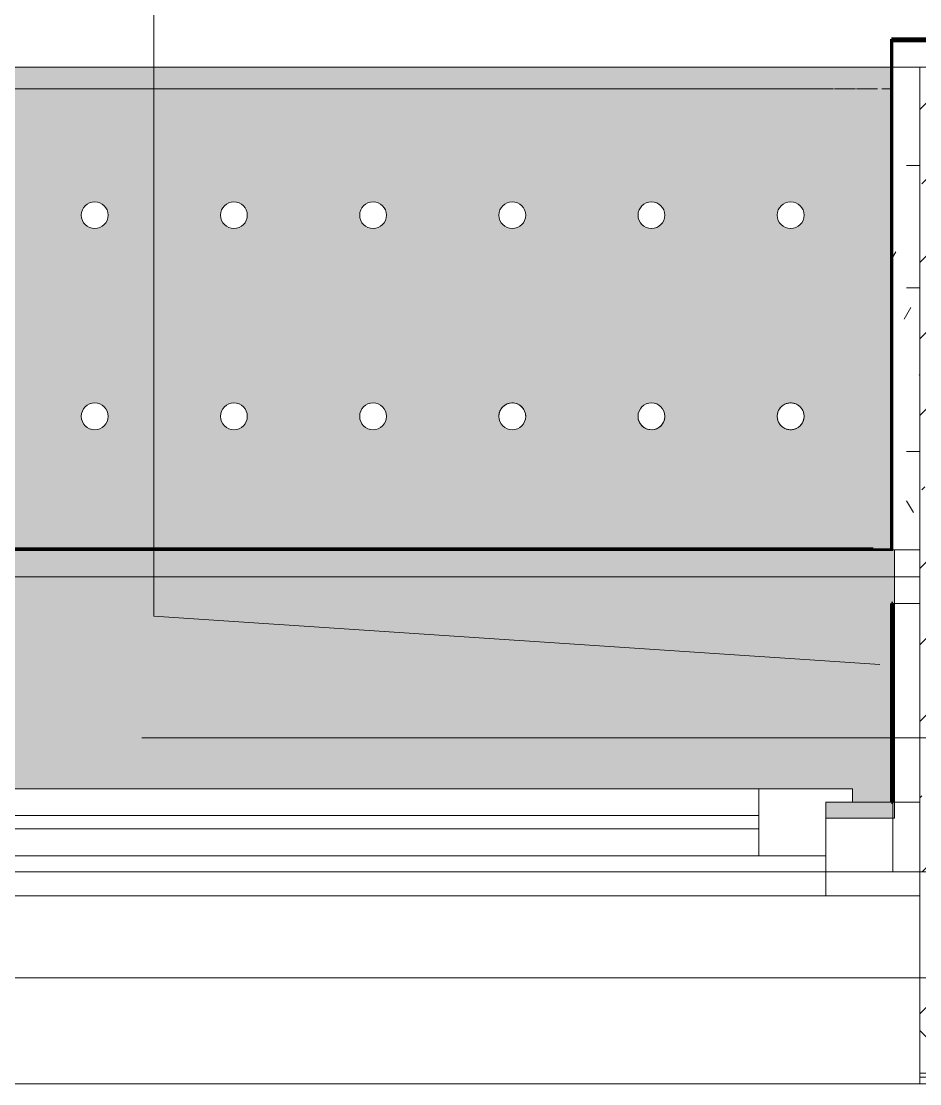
# Model space of a CAD drawing. Header units: millimetres. Extents: x -3245 to 186632, y -8553 to 29000.
# Drawn here: x 28540 to 29210, y -258 to 534 of the extents above; entities that cross this region are included whole.
import ezdxf

# ---------------------------------------------------------------- set-up
doc = ezdxf.new("R2010")
doc.units = ezdxf.units.MM
doc.linetypes.add('Осевая', pattern=[3175, 635, -476.25, 1587.5, -476.25])
for name, color, linetype, lineweight in [('A-DETL', 7, 'Continuous', 9), ('A-GLAZ', 7, 'Continuous', 9), ('A-GLAZ-1', 7, 'Continuous', 13), ('A-WALL', 7, 'Continuous', 9), ('A-WALL-IDEN', 7, 'Continuous', 9), ('I-WALL', 7, 'Continuous', 9), ('S-COLS', 7, 'Continuous', 9), ('Оси-2', 7, 'Осевая', 9)]:
    doc.layers.add(name, color=color, linetype=linetype, lineweight=lineweight)
for name, color, linetype, lineweight, true_color in [('A-WALL-1', 7, 'Continuous', 9, 0xc0c0c0), ('I-WALL-10', 7, 'Continuous', 80, 0xff80c0), ('I-WALL-17', 7, 'Continuous', 53, 0xeaa7bf), ('I-WALL-18', 7, 'Continuous', 53, 0xe0bbbf), ('I-WALL-23', 7, 'Continuous', 80, 0xffd2ff), ('I-WALL-5', 7, 'Continuous', 9, 0xc0c0c0), ('I-WALL-6', 7, 'Continuous', 9, 0xcbc7bf), ('S-WALL-ANLY', 7, 'Continuous', 13, 0x008040), ('S-WALL-ANLY-1', 7, 'Continuous', 5, 0x008040), ('Знаки-2', 9, 'Continuous', 9, 0x808080), ('Знаки-3', 7, 'Continuous', 9, 0xd1cabb), ('Знаки-5', 7, 'Continuous', 9, 0xc1bbaf), ('Знаки-6', 7, 'Continuous', 9, 0xaba79f), ('Знаки-7', 7, 'Continuous', 9, 0xd5cdbe), ('Знаки-8', 7, 'Continuous', 9, 0xccc5b7), ('Знаки-9', 7, 'Continuous', 9, 0xd4ccbd)]:
    doc.layers.add(name, color=color, linetype=linetype, lineweight=lineweight, true_color=true_color)
doc.layers.add('Знаки-4', color=7, linetype='Continuous', lineweight=9, transparency=0.5)

# ---------------------------------------------------------------- blocks, each defined once
blk = doc.blocks.new('BSC_Колонна _Прямоугольная - 600х600-V2-План отделки стен 2 этажа в осях 1-12')
at = {"layer": 'S-COLS'}
h = blk.add_hatch(dxfattribs=at)
h.set_pattern_fill('FP_4', color=256, style=0, pattern_type=2)
h.set_pattern_definition([(45, (-29509.74, -200), (-57.02463, 57.02463), []), (45, (-29452.72, -200), (-57.02463, 57.02463), [100.806, -20.161, 3.353, -16.808])])
h.paths.add_polyline_path([(-138.95, -300), (300, -300), (300, 300), (-300, 300), (-300, -300)])
for p, q in [((300, 300), (-300, 300)), ((-300, 300), (-300, -300)), ((300, -300), (300, 300)), ((-300, -300), (300, -300))]:
    blk.add_line(p, q, dxfattribs=at)
blk = doc.blocks.new('120_Окно_СКБ_2Ст - 120_Окно_СКБ_2Ст 2800х2500 4-24273432-План отделки стен 2 этажа в осях 1-12')
at = {"layer": 'A-GLAZ'}
for p, q in [((1400, -57), (-1400, -57)), ((-1280, -107), (-620, -107)), ((-620, -117), (-1280, -117)), ((-1400, -127), (-1381.26, -127)), ((-1381.26, -127), (-1350, -127))]:
    blk.add_line(p, q, dxfattribs=at)
at = {"layer": 'A-GLAZ-1'}
for p, q in [((-1400, -127), (-1400, -57)), ((-1400, -57), (-1330, -57)), ((-1330, -57), (-1330, -127)), ((-570, -87), (-1330, -87)), ((-1330, -87), (-1330, -127)), ((-1280, -137), (-1280, -87)), ((-1330, -127), (-1400, -127)), ((-1330, -127), (-1350, -127)), ((-1350, -127), (-1350, -137)), ((-1350, -137), (-550, -137)), ((-550, -137), (-1350, -137))]:
    blk.add_line(p, q, dxfattribs=at)
blk = doc.blocks.new('Зашивка радиатора_ с перфорацией М4 - Зашивка радиатора_ с перфорацией М4-V90-План отделки стен 2 этажа в осях 1-12')
at = {"layer": 'Знаки-4'}
for points in [[(2281.26, 380), (2281.26, 368), (2301.26, 368), (2301.26, 358), (431.26, 358), (431.26, 368), (451.26, 368), (451.26, 380), (381.26, 380), (381.26, 368), (401.26, 368), (401.26, 358), (-398.74, 358), (-398.74, 368), (-378.74, 368), (-378.74, 380), (-430, 380), (-430, 180), (2330, 180), (2330, 380), (2301.26, 380)], [(1929.99, -163.94), (-428.74, -163.94), (-428.74, -179.94), (2330, -179.59), (2330, -163.94), (2074.06, -163.94)], [(-301.77, -163.94), (-319, -164.03), (-318.32, -179.94), (-279, -179.94), (-279.68, -163.94), (-299, -163.94)], [(-285.22, -163.94), (-319, -164.03), (-318.32, -179.94), (-279, -179.94), (-279.68, -163.94), (-284.86, -163.94)], [(-290.34, -163.94), (-309, -164.84), (-308.66, -179.94), (-289, -179.94), (-289.34, -163.94)], [(-290.34, -163.94), (-309, -164.84), (-308.66, -179.94), (-289, -179.94), (-289.34, -163.94)], [(-208.66, -163.94), (-219, -165.1), (-218.32, -179.94), (-179, -179.94), (-179.68, -163.94), (-207.66, -163.94)], [(-190.34, -163.94), (-219, -165.1), (-218.32, -179.94), (-179, -179.94), (-179.68, -163.94), (-189.34, -163.94)], [(-206.07, -163.94), (-209, -164.4), (-208.66, -179.94), (-189, -179.94), (-189.34, -163.94), (-204.18, -163.94)], [(-191.93, -163.94), (-209, -164.4), (-208.66, -179.94), (-189, -179.94), (-189.34, -163.94), (-190.34, -163.94)], [(-119, -163.94), (-118.32, -179.94), (-79, -179.94), (-79.68, -163.94), (-118.32, -163.94)], [(-84.86, -163.94), (-119, -163.94), (-118.32, -179.94), (-79, -179.94), (-79.68, -163.94), (-81.68, -163.94)], [(-108.66, -163.94), (-109, -163.94), (-108.66, -179.94), (-89, -179.94), (-89.34, -163.94), (-107.66, -163.94)], [(-108.66, -163.94), (-109, -163.94), (-108.66, -179.94), (-89, -179.94), (-89.34, -163.94), (-107.66, -163.94)], [(-19, -163.94), (-18.32, -179.94), (21, -179.94), (20.32, -163.94), (-18.32, -163.94)], [(-8.66, -163.94), (-19, -163.94), (-18.32, -179.94), (21, -179.94), (20.32, -163.94), (-7.66, -163.94)], [(-8.66, -163.94), (-9, -163.94), (-8.66, -179.94), (11, -179.94), (10.66, -163.94), (-7.66, -163.94)], [(-8.66, -163.94), (-9, -163.94), (-8.66, -179.94), (11, -179.94), (10.66, -163.94), (-7.66, -163.94)], [(81, -163.94), (81.68, -179.94), (121, -179.94), (120.32, -163.94), (81.68, -163.94)], [(91.34, -163.94), (81, -163.94), (81.68, -179.94), (121, -179.94), (120.32, -163.94), (92.34, -163.94)], [(108.07, -163.94), (91, -163.94), (91.34, -179.94), (111, -179.94), (110.66, -163.94), (109.66, -163.94)], [(111, -163.94), (91, -163.94), (91.34, -179.94), (111, -179.94)], [(186.86, -163.94), (181, -163.94), (181.68, -179.94), (221, -179.94), (220.32, -163.94), (191, -163.94)], [(206, -163.94), (181, -163.94), (181.68, -179.94), (221, -179.94), (220.32, -163.94), (206.18, -163.94)], [(193.93, -163.94), (191, -163.94), (191.34, -179.94), (211, -179.94), (210.66, -163.94), (195.82, -163.94)], [(191.34, -163.94), (191, -163.94), (191.34, -179.94), (211, -179.94), (210.66, -163.94), (192.34, -163.94)]]:
    blk.add_hatch(color=256, dxfattribs=at).paths.add_polyline_path(points)
h = blk.add_hatch(color=256, dxfattribs=at)
h.paths.add_polyline_path([(2330.24, 180), (-428.74, 179), (-428.74, -179.94), (2330.24, -179.94), (2330.24, 135.79)])
h.paths.add_polyline_path([(1929.99, 90.35), (1934.99, 89.02), (1938.65, 85.35), (1939.99, 80.35), (1938.65, 75.35), (1934.99, 71.69), (1929.99, 70.35), (1924.99, 71.69), (1921.33, 75.35), (1919.99, 80.35), (1921.33, 85.35), (1924.99, 89.02), (1927.4, 90.01)])
h.paths.add_polyline_path([(1307.49, 90.35), (1312.49, 89.02), (1316.15, 85.35), (1317.49, 80.35), (1316.15, 75.35), (1312.49, 71.69), (1307.49, 70.35), (1302.49, 71.69), (1298.83, 75.35), (1297.49, 80.35), (1298.83, 85.35), (1302.49, 89.02), (1304.9, 90.01)])
h.paths.add_polyline_path([(1514.99, 90.35), (1519.99, 89.02), (1523.65, 85.35), (1524.99, 80.35), (1523.65, 75.35), (1519.99, 71.69), (1514.99, 70.35), (1509.99, 71.69), (1506.33, 75.35), (1504.99, 80.35), (1506.33, 85.35), (1509.99, 89.02), (1512.4, 90.01)])
h.paths.add_polyline_path([(1411.24, 90.35), (1416.24, 89.02), (1419.9, 85.35), (1421.24, 80.35), (1419.9, 75.35), (1416.24, 71.69), (1411.24, 70.35), (1406.24, 71.69), (1402.58, 75.35), (1401.24, 80.35), (1403.1, 86.03), (1406.24, 89.02), (1408.65, 90.01)])
h.paths.add_polyline_path([(1618.74, 90.35), (1623.74, 89.02), (1627.4, 85.35), (1628.74, 80.35), (1627.4, 75.35), (1623.74, 71.69), (1618.74, 70.35), (1613.74, 71.69), (1610.08, 75.35), (1608.74, 80.35), (1610.08, 85.35), (1613.74, 89.02), (1616.15, 90.01)])
h.paths.add_polyline_path([(2033.74, 90.35), (2038.74, 89.02), (2042.4, 85.35), (2043.74, 80.35), (2042.4, 75.35), (2038.74, 71.69), (2033.74, 70.35), (2028.74, 71.69), (2025.08, 75.35), (2023.74, 80.35), (2025.08, 85.35), (2028.74, 89.02), (2031.15, 90.01)])
h.paths.add_polyline_path([(996.24, 90.35), (1001.24, 89.02), (1004.9, 85.35), (1006.24, 80.35), (1004.9, 75.35), (1001.24, 71.69), (996.24, 70.35), (991.24, 71.69), (987.58, 75.35), (986.24, 80.35), (987.58, 85.35), (991.24, 89.02), (993.65, 90.01)])
h.paths.add_polyline_path([(1203.74, 90.35), (1208.74, 89.02), (1212.4, 85.35), (1213.74, 80.35), (1212.4, 75.35), (1208.74, 71.69), (1203.74, 70.35), (1198.74, 71.69), (1195.08, 75.35), (1193.74, 80.35), (1195.08, 85.35), (1198.74, 89.02), (1201.15, 90.01)])
h.paths.add_polyline_path([(2241.24, 90.35), (2246.24, 89.02), (2249.9, 85.35), (2251.24, 80.35), (2249.9, 75.35), (2246.24, 71.69), (2241.24, 70.35), (2236.24, 71.69), (2232.58, 75.35), (2231.24, 80.35), (2232.58, 85.35), (2236.24, 89.02), (2238.65, 90.01)])
h.paths.add_polyline_path([(2137.49, 90.35), (2142.49, 89.02), (2146.15, 85.35), (2147.49, 80.35), (2146.15, 75.35), (2142.49, 71.69), (2137.49, 70.35), (2132.49, 71.69), (2128.83, 75.35), (2127.49, 80.35), (2128.83, 85.35), (2132.49, 89.02), (2134.9, 90.01)])
h.paths.add_polyline_path([(892.49, 90.35), (897.49, 89.02), (901.15, 85.35), (902.49, 80.35), (901.15, 75.35), (897.49, 71.69), (892.49, 70.35), (887.49, 71.69), (883.83, 75.35), (882.49, 80.35), (883.83, 85.35), (887.49, 89.02), (889.9, 90.01)])
h.paths.add_polyline_path([(1826.24, 90.35), (1831.24, 89.02), (1834.9, 85.35), (1836.24, 80.35), (1834.9, 75.35), (1831.24, 71.69), (1826.24, 70.35), (1821.24, 71.69), (1817.58, 75.35), (1816.24, 80.35), (1817.58, 85.35), (1821.24, 89.02), (1823.65, 90.01)])
h.paths.add_polyline_path([(1722.49, 90.35), (1727.49, 89.02), (1731.15, 85.35), (1732.49, 80.35), (1731.15, 75.35), (1727.49, 71.69), (1722.49, 70.35), (1717.49, 71.69), (1713.83, 75.35), (1712.49, 80.35), (1713.83, 85.35), (1717.49, 89.02), (1719.9, 90.01)])
h.paths.add_polyline_path([(1099.99, 90.35), (1104.99, 89.02), (1108.65, 85.35), (1109.99, 80.35), (1108.65, 75.35), (1104.99, 71.69), (1099.99, 70.35), (1094.99, 71.69), (1091.33, 75.35), (1089.99, 80.35), (1091.33, 85.35), (1094.99, 89.02), (1097.4, 90.01)])
h.paths.add_polyline_path([(-145.01, 90.35), (-140.01, 89.02), (-136.35, 85.35), (-135.01, 80.35), (-136.35, 75.35), (-140.01, 71.69), (-145.01, 70.35), (-150.01, 71.69), (-153.67, 75.35), (-155.01, 80.35), (-153.67, 85.35), (-150.01, 89.02), (-147.6, 90.01)])
h.paths.add_polyline_path([(788.74, 90.35), (793.74, 89.02), (797.4, 85.35), (798.74, 80.35), (797.4, 75.35), (793.74, 71.69), (788.74, 70.35), (783.74, 71.69), (780.08, 75.35), (778.74, 80.35), (780.08, 85.35), (783.74, 89.02), (786.15, 90.01)])
h.paths.add_polyline_path([(684.99, 90.35), (689.99, 89.02), (693.65, 85.35), (694.99, 80.35), (693.65, 75.35), (689.99, 71.69), (684.99, 70.35), (679.99, 71.69), (676.33, 75.35), (674.99, 80.35), (676.33, 85.35), (679.99, 89.02), (682.4, 90.01)])
h.paths.add_polyline_path([(269.99, 90.35), (274.99, 89.02), (278.65, 85.35), (279.99, 80.35), (278.65, 75.35), (274.99, 71.69), (269.99, 70.35), (264.99, 71.69), (261.33, 75.35), (259.99, 80.35), (261.33, 85.35), (264.99, 89.02), (267.4, 90.01)])
h.paths.add_polyline_path([(477.49, 90.35), (482.49, 89.02), (486.15, 85.35), (487.49, 80.35), (486.15, 75.35), (482.49, 71.69), (477.49, 70.35), (472.49, 71.69), (468.83, 75.35), (467.49, 80.35), (468.83, 85.35), (472.49, 89.02), (474.9, 90.01)])
h.paths.add_polyline_path([(-352.51, 90.35), (-347.51, 89.02), (-343.85, 85.35), (-342.51, 80.35), (-343.85, 75.35), (-347.51, 71.69), (-352.51, 70.35), (-357.51, 71.69), (-361.17, 75.35), (-362.51, 80.35), (-361.17, 85.35), (-357.51, 89.02), (-355.1, 90.01)])
h.paths.add_polyline_path([(62.49, 90.35), (67.49, 89.02), (71.15, 85.35), (72.49, 80.35), (71.15, 75.35), (67.49, 71.69), (62.49, 70.35), (57.49, 71.69), (53.83, 75.35), (52.49, 80.35), (53.83, 85.35), (57.49, 89.02), (61.17, 90.18)])
h.paths.add_polyline_path([(-248.76, 90.35), (-243.76, 89.02), (-240.1, 85.35), (-238.76, 80.35), (-240.1, 75.35), (-243.76, 71.69), (-248.76, 70.35), (-253.76, 71.69), (-257.42, 75.35), (-258.76, 80.35), (-257.42, 85.35), (-253.76, 89.02), (-251.35, 90.01)])
h.paths.add_polyline_path([(581.24, 90.35), (586.24, 89.02), (589.9, 85.35), (591.24, 80.35), (589.9, 75.35), (586.24, 71.69), (581.24, 70.35), (576.24, 71.69), (572.58, 75.35), (571.24, 80.35), (572.58, 85.35), (576.24, 89.02), (578.65, 90.01)])
h.paths.add_polyline_path([(-41.26, 90.35), (-36.26, 89.02), (-32.6, 85.35), (-31.26, 80.35), (-32.6, 75.35), (-36.26, 71.69), (-41.26, 70.35), (-46.26, 71.69), (-49.92, 75.35), (-51.26, 80.35), (-49.92, 85.35), (-46.26, 89.02), (-43.85, 90.01)])
h.paths.add_polyline_path([(373.74, 90.35), (378.74, 89.02), (382.4, 85.35), (383.74, 80.35), (382.4, 75.35), (378.74, 71.69), (373.74, 70.35), (368.74, 71.69), (365.08, 75.35), (363.74, 80.35), (365.08, 85.35), (368.74, 89.02), (371.15, 90.01)])
h.paths.add_polyline_path([(166.24, 90.35), (171.24, 89.02), (174.9, 85.35), (176.24, 80.35), (174.9, 75.35), (171.24, 71.69), (166.24, 70.35), (161.24, 71.69), (157.58, 75.35), (156.24, 80.35), (157.58, 85.35), (161.24, 89.02), (163.65, 90.01)])
h.paths.add_polyline_path([(788.74, -59.65), (793.74, -60.98), (797.4, -64.65), (798.74, -69.65), (797.4, -74.65), (793.74, -78.31), (788.74, -79.65), (783.74, -78.31), (780.08, -74.65), (778.74, -69.65), (780.08, -64.65), (783.74, -60.98), (786.15, -59.99)])
h.paths.add_polyline_path([(1722.49, -59.65), (1727.49, -60.98), (1731.15, -64.65), (1732.49, -69.65), (1731.15, -74.65), (1727.49, -78.31), (1722.49, -79.65), (1717.49, -78.31), (1713.83, -74.65), (1712.49, -69.65), (1713.83, -64.65), (1717.49, -60.98), (1719.9, -59.99)])
h.paths.add_polyline_path([(1618.74, -59.65), (1623.74, -60.98), (1627.4, -64.65), (1628.74, -69.65), (1627.4, -74.65), (1623.74, -78.31), (1618.74, -79.65), (1613.74, -78.31), (1610.08, -74.65), (1608.74, -69.65), (1610.08, -64.65), (1613.74, -60.98), (1616.15, -59.99)])
h.paths.add_polyline_path([(2137.49, -59.65), (2142.49, -60.98), (2146.15, -64.65), (2147.49, -69.65), (2146.15, -74.65), (2142.49, -78.31), (2137.49, -79.65), (2132.49, -78.31), (2128.83, -74.65), (2127.49, -69.65), (2128.83, -64.65), (2132.49, -60.98), (2134.9, -59.99)])
h.paths.add_polyline_path([(1411.24, -59.65), (1416.24, -60.98), (1419.9, -64.65), (1421.24, -69.65), (1419.9, -74.65), (1416.24, -78.31), (1411.24, -79.65), (1406.24, -78.31), (1402.58, -74.65), (1401.24, -69.65), (1403.1, -63.97), (1406.24, -60.98), (1408.65, -59.99)])
h.paths.add_polyline_path([(1514.99, -59.65), (1519.99, -60.98), (1523.65, -64.65), (1524.99, -69.65), (1523.65, -74.65), (1519.99, -78.31), (1514.99, -79.65), (1509.99, -78.31), (1506.33, -74.65), (1504.99, -69.65), (1506.33, -64.65), (1509.99, -60.98), (1512.4, -59.99)])
h.paths.add_polyline_path([(2033.74, -59.65), (2038.74, -60.98), (2042.4, -64.65), (2043.74, -69.65), (2042.4, -74.65), (2038.74, -78.31), (2033.74, -79.65), (2028.74, -78.31), (2025.08, -74.65), (2023.74, -69.65), (2025.08, -64.65), (2028.74, -60.98), (2031.15, -59.99)])
h.paths.add_polyline_path([(1307.49, -59.65), (1312.49, -60.98), (1316.15, -64.65), (1317.49, -69.65), (1316.15, -74.65), (1312.49, -78.31), (1307.49, -79.65), (1302.49, -78.31), (1298.83, -74.65), (1297.49, -69.65), (1298.83, -64.65), (1302.49, -60.98), (1304.9, -59.99)])
h.paths.add_polyline_path([(2241.24, -59.65), (2246.24, -60.98), (2249.9, -64.65), (2251.24, -69.65), (2249.9, -74.65), (2246.24, -78.31), (2241.24, -79.65), (2236.24, -78.31), (2232.58, -74.65), (2231.24, -69.65), (2232.58, -64.65), (2236.24, -60.98), (2238.65, -59.99)])
h.paths.add_polyline_path([(1826.24, -59.65), (1831.24, -60.98), (1834.9, -64.65), (1836.24, -69.65), (1834.9, -74.65), (1831.24, -78.31), (1826.24, -79.65), (1821.24, -78.31), (1817.58, -74.65), (1816.24, -69.65), (1817.58, -64.65), (1821.24, -60.98), (1823.65, -59.99)])
h.paths.add_polyline_path([(1929.99, -59.65), (1934.99, -60.98), (1938.65, -64.65), (1939.99, -69.65), (1938.65, -74.65), (1934.99, -78.31), (1929.99, -79.65), (1924.99, -78.31), (1921.33, -74.65), (1919.99, -69.65), (1921.33, -64.65), (1924.99, -60.98), (1927.4, -59.99)])
h.paths.add_polyline_path([(996.24, -59.65), (1001.24, -60.98), (1004.9, -64.65), (1006.24, -69.65), (1004.9, -74.65), (1001.24, -78.31), (996.24, -79.65), (991.24, -78.31), (987.58, -74.65), (986.24, -69.65), (987.58, -64.65), (991.24, -60.98), (993.65, -59.99)])
h.paths.add_polyline_path([(1203.74, -59.65), (1208.74, -60.98), (1212.4, -64.65), (1213.74, -69.65), (1212.4, -74.65), (1208.74, -78.31), (1203.74, -79.65), (1198.74, -78.31), (1195.08, -74.65), (1193.74, -69.65), (1195.08, -64.65), (1198.74, -60.98), (1201.15, -59.99)])
h.paths.add_polyline_path([(1099.99, -59.65), (1104.99, -60.98), (1108.65, -64.65), (1109.99, -69.65), (1108.65, -74.65), (1104.99, -78.31), (1099.99, -79.65), (1094.99, -78.31), (1091.33, -74.65), (1089.99, -69.65), (1091.33, -64.65), (1094.99, -60.98), (1097.4, -59.99)])
h.paths.add_polyline_path([(892.49, -59.65), (897.49, -60.98), (901.15, -64.65), (902.49, -69.65), (901.15, -74.65), (897.49, -78.31), (892.49, -79.65), (887.49, -78.31), (883.83, -74.65), (882.49, -69.65), (883.83, -64.65), (887.49, -60.98), (889.9, -59.99)])
h.paths.add_polyline_path([(-248.76, -59.65), (-243.76, -60.98), (-240.1, -64.65), (-238.76, -69.65), (-240.1, -74.65), (-243.76, -78.31), (-248.76, -79.65), (-253.76, -78.31), (-257.42, -74.65), (-258.76, -69.65), (-257.42, -64.65), (-253.76, -60.98), (-251.35, -59.99)])
h.paths.add_polyline_path([(-352.51, -59.65), (-347.51, -60.98), (-343.85, -64.65), (-342.51, -69.65), (-343.85, -74.65), (-347.51, -78.31), (-352.51, -79.65), (-357.51, -78.31), (-361.17, -74.65), (-362.51, -69.65), (-361.17, -64.65), (-357.51, -60.98), (-355.1, -59.99)])
h.paths.add_polyline_path([(581.24, -59.65), (586.24, -60.98), (589.9, -64.65), (591.24, -69.65), (589.9, -74.65), (586.24, -78.31), (581.24, -79.65), (576.24, -78.31), (572.58, -74.65), (571.24, -69.65), (572.58, -64.65), (576.24, -60.98), (578.65, -59.99)])
h.paths.add_polyline_path([(-41.26, -59.65), (-36.26, -60.98), (-32.6, -64.65), (-31.26, -69.65), (-32.6, -74.65), (-36.26, -78.31), (-41.26, -79.65), (-46.26, -78.31), (-49.92, -74.65), (-51.26, -69.65), (-49.92, -64.65), (-46.26, -60.98), (-43.85, -59.99)])
h.paths.add_polyline_path([(684.99, -59.65), (689.99, -60.98), (693.65, -64.65), (694.99, -69.65), (693.65, -74.65), (689.99, -78.31), (684.99, -79.65), (679.99, -78.31), (676.33, -74.65), (674.99, -69.65), (676.33, -64.65), (679.99, -60.98), (682.4, -59.99)])
h.paths.add_polyline_path([(166.24, -59.65), (171.24, -60.98), (174.9, -64.65), (176.24, -69.65), (174.9, -74.65), (171.24, -78.31), (166.24, -79.65), (161.24, -78.31), (157.58, -74.65), (156.24, -69.65), (157.58, -64.65), (161.24, -60.98), (163.65, -59.99)])
h.paths.add_polyline_path([(269.99, -59.65), (274.99, -60.98), (278.65, -64.65), (279.99, -69.65), (278.65, -74.65), (274.99, -78.31), (269.99, -79.65), (264.99, -78.31), (261.33, -74.65), (259.99, -69.65), (261.33, -64.65), (264.99, -60.98), (267.4, -59.99)])
h.paths.add_polyline_path([(373.74, -59.65), (378.74, -60.98), (382.4, -64.65), (383.74, -69.65), (382.4, -74.65), (378.74, -78.31), (373.74, -79.65), (368.74, -78.31), (365.08, -74.65), (363.74, -69.65), (365.08, -64.65), (368.74, -60.98), (371.15, -59.99)])
h.paths.add_polyline_path([(62.49, -59.65), (67.49, -60.98), (71.15, -64.65), (72.49, -69.65), (71.15, -74.65), (67.49, -78.31), (62.49, -79.65), (57.49, -78.31), (53.83, -74.65), (52.49, -69.65), (53.83, -64.65), (57.49, -60.98), (61.17, -59.82)])
h.paths.add_polyline_path([(-145.01, -59.65), (-140.01, -60.98), (-136.35, -64.65), (-135.01, -69.65), (-136.35, -74.65), (-140.01, -78.31), (-145.01, -79.65), (-150.01, -78.31), (-153.67, -74.65), (-155.01, -69.65), (-153.67, -64.65), (-150.01, -60.98), (-147.6, -59.99)])
h.paths.add_polyline_path([(477.49, -59.65), (482.49, -60.98), (486.15, -64.65), (487.49, -69.65), (486.15, -74.65), (482.49, -78.31), (477.49, -79.65), (472.49, -78.31), (468.83, -74.65), (467.49, -69.65), (468.83, -64.65), (472.49, -60.98), (474.9, -59.99)])
at = {"layer": 'Знаки-2'}
for p, q in [((-378.74, 380), (-430, 380)), ((-430, 380), (-430, 180)), ((-428.74, 180), (2330, 180)), ((2330.24, 180), (-428.74, 180)), ((-428.74, -179.94), (2330.24, -179.94))]:
    blk.add_line(p, q, dxfattribs=at)
for centre, start, end in [((-352.51, 80.35), 0, 180), ((-248.76, 80.35), 0, 180), ((-145.01, 80.35), 0, 180), ((-41.26, 80.35), 0, 180), ((62.49, 80.35), 0, 180), ((166.24, 80.35), 0, 180), ((-352.51, 80.35), 180, 0), ((-248.76, 80.35), 180, 0), ((-145.01, 80.35), 180, 0), ((-41.26, 80.35), 180, 0), ((62.49, 80.35), 180, 0), ((166.24, 80.35), 180, 0), ((-352.51, -69.65), 0, 180), ((-248.76, -69.65), 0, 180), ((-145.01, -69.65), 0, 180), ((-41.26, -69.65), 0, 180), ((62.49, -69.65), 0, 180), ((166.24, -69.65), 0, 180), ((-352.51, -69.65), 180, 0), ((-248.76, -69.65), 180, 0), ((-145.01, -69.65), 180, 0), ((-41.26, -69.65), 180, 0), ((62.49, -69.65), 180, 0), ((166.24, -69.65), 180, 0)]:
    blk.add_arc(centre, 10, start, end, dxfattribs=at)
at = {"layer": 'Знаки-3'}
for p, q in [((-309, -163.94), (-318.32, -163.94)), ((-307.72, -163.94), (-304.18, -163.94)), ((-304.18, -163.94), (-307.72, -163.94)), ((-304, -163.94), (-301.8, -163.94)), ((-301.8, -163.94), (-304, -163.94)), ((-301.61, -163.94), (-294, -163.94)), ((-294, -163.94), (-301.61, -163.94)), ((-293.82, -163.94), (-290.28, -163.94)), ((-290.28, -163.94), (-293.82, -163.94)), ((-285.22, -163.94), (-289, -163.94)), ((-279.68, -163.94), (-284.86, -163.94)), ((-209, -163.94), (-218.32, -163.94)), ((-209, -163.94), (-204.19, -163.94)), ((-204.19, -163.94), (-209, -163.94)), ((-204, -163.94), (-202.49, -163.94)), ((-202.49, -163.94), (-204, -163.94)), ((-201.59, -163.94), (-194, -163.94)), ((-194, -163.94), (-201.59, -163.94)), ((-193.81, -163.94), (-189, -163.94)), ((-189, -163.94), (-193.81, -163.94)), ((-179.68, -163.94), (-189, -163.94)), ((-109, -163.94), (-118.32, -163.94)), ((-109, -163.94), (-104.19, -163.94)), ((-104.19, -163.94), (-109, -163.94)), ((-104, -163.94), (-94, -163.94)), ((-99, -163.94), (-104, -163.94)), ((-94, -163.94), (-99, -163.94)), ((-93.81, -163.94), (-89, -163.94)), ((-89, -163.94), (-93.81, -163.94)), ((-79.68, -163.94), (-89, -163.94)), ((-9, -163.94), (-18.32, -163.94)), ((-7.72, -163.94), (-4.18, -163.94)), ((-4.18, -163.94), (-7.72, -163.94)), ((-4, -163.94), (1, -163.94)), ((6, -163.94), (-4, -163.94)), ((1, -163.94), (6, -163.94)), ((6.18, -163.94), (9.72, -163.94)), ((9.72, -163.94), (6.18, -163.94)), ((20.32, -163.94), (11, -163.94)), ((91, -163.94), (81.68, -163.94)), ((91, -163.94), (95.81, -163.94)), ((92.34, -163.94), (91, -163.94)), ((95.81, -163.94), (92.34, -163.94)), ((96, -163.94), (106, -163.94)), ((106, -163.94), (96, -163.94)), ((106.19, -163.94), (111, -163.94)), ((109.66, -163.94), (106.19, -163.94)), ((111, -163.94), (109.66, -163.94)), ((120.32, -163.94), (111, -163.94)), ((191, -163.94), (181.68, -163.94)), ((191, -163.94), (195.81, -163.94)), ((195.81, -163.94), (191, -163.94)), ((196, -163.94), (206, -163.94)), ((206, -163.94), (196, -163.94)), ((206.19, -163.94), (211, -163.94)), ((211, -163.94), (206.19, -163.94)), ((220.32, -163.94), (211, -163.94)), ((-318.32, -179.94), (-309, -179.94)), ((-307.72, -179.94), (-304.18, -179.94)), ((-304.18, -179.94), (-307.72, -179.94)), ((-304, -179.94), (-294, -179.94)), ((-294, -179.94), (-304, -179.94)), ((-293.82, -179.94), (-290.28, -179.94)), ((-290.28, -179.94), (-293.82, -179.94)), ((-289, -179.94), (-279.68, -179.94)), ((-218.32, -179.94), (-209, -179.94)), ((-209, -179.94), (-208.66, -179.94)), ((-204.19, -179.94), (-209, -179.94)), ((-208.66, -179.94), (-204.19, -179.94)), ((-204, -179.94), (-194, -179.94)), ((-201.59, -179.94), (-204, -179.94)), ((-194, -179.94), (-201.59, -179.94)), ((-193.81, -179.94), (-191.93, -179.94)), ((-189, -179.94), (-193.81, -179.94)), ((-191.93, -179.94), (-189, -179.94)), ((-189, -179.94), (-179.68, -179.94)), ((-118.32, -179.94), (-109, -179.94)), ((-109, -179.94), (-104.19, -179.94)), ((-107.66, -179.94), (-109, -179.94)), ((-104.19, -179.94), (-107.66, -179.94)), ((-104, -179.94), (-94, -179.94)), ((-99, -179.94), (-104, -179.94)), ((-94, -179.94), (-99, -179.94)), ((-93.81, -179.94), (-89, -179.94)), ((-89, -179.94), (-93.81, -179.94)), ((-89, -179.94), (-79.68, -179.94)), ((-18.32, -179.94), (-9, -179.94)), ((-7.72, -179.94), (-4.18, -179.94)), ((-4.18, -179.94), (-7.72, -179.94)), ((-4, -179.94), (6, -179.94)), ((6, -179.94), (-4, -179.94)), ((6.18, -179.94), (9.72, -179.94)), ((9.72, -179.94), (6.18, -179.94)), ((11, -179.94), (20.32, -179.94)), ((81.68, -179.94), (91, -179.94)), ((91, -179.94), (91.34, -179.94)), ((91.34, -179.94), (91, -179.94)), ((91.34, -179.94), (92.34, -179.94)), ((92.34, -179.94), (91.34, -179.94)), ((92.34, -179.94), (93.93, -179.94)), ((93.93, -179.94), (92.34, -179.94)), ((93.93, -179.94), (95.81, -179.94)), ((95.81, -179.94), (93.93, -179.94)), ((96, -179.94), (98.41, -179.94)), ((98.41, -179.94), (96, -179.94)), ((98.41, -179.94), (101, -179.94)), ((101, -179.94), (98.41, -179.94)), ((101, -179.94), (103.59, -179.94)), ((103.59, -179.94), (101, -179.94)), ((103.59, -179.94), (106, -179.94)), ((106, -179.94), (103.59, -179.94)), ((106.19, -179.94), (108.07, -179.94)), ((108.07, -179.94), (106.19, -179.94)), ((108.07, -179.94), (109.66, -179.94)), ((109.66, -179.94), (108.07, -179.94)), ((109.66, -179.94), (110.66, -179.94)), ((110.66, -179.94), (109.66, -179.94)), ((110.66, -179.94), (111, -179.94)), ((111, -179.94), (110.66, -179.94)), ((111, -179.94), (120.32, -179.94)), ((181.68, -179.94), (191, -179.94)), ((191, -179.94), (195.81, -179.94)), ((192.34, -179.94), (191, -179.94)), ((195.81, -179.94), (192.34, -179.94)), ((196, -179.94), (206, -179.94)), ((201, -179.94), (196, -179.94)), ((206, -179.94), (201, -179.94)), ((206.19, -179.94), (211, -179.94)), ((211, -179.94), (206.19, -179.94)), ((211, -179.94), (220.32, -179.94))]:
    blk.add_line(p, q, dxfattribs=at)
at = {"layer": 'Знаки-5'}
for p, q in [((2330, 180), (-428.74, 180)), ((-428.74, 180), (2330, 180)), ((-420.39, -163.94), (-428.74, -163.94)), ((-401.59, -163.94), (-417.27, -163.94)), ((-385.1, -163.94), (-400.77, -163.94)), ((-319, -163.94), (-384.53, -163.94)), ((-319, -163.94), (-285.19, -163.94)), ((-309, -163.94), (-319, -163.94)), ((-289, -163.94), (-309, -163.94)), ((-285.19, -163.94), (-289, -163.94)), ((-284.86, -163.94), (-279, -163.94)), ((-279, -163.94), (-284.86, -163.94)), ((-219.01, -163.94), (-279, -163.94)), ((-219, -163.94), (-209, -163.94)), ((-209, -163.94), (-219, -163.94)), ((-209, -163.94), (-202.49, -163.94)), ((-202.49, -163.94), (-209, -163.94)), ((-201.59, -163.94), (-189, -163.94)), ((-189, -163.94), (-201.59, -163.94)), ((-189, -163.94), (-179, -163.94)), ((-179, -163.94), (-189, -163.94)), ((-119, -163.94), (-179, -163.94)), ((-119, -163.94), (-79, -163.94)), ((-113.14, -163.94), (-119, -163.94)), ((-79, -163.94), (-113.14, -163.94)), ((-19, -163.94), (-79, -163.94)), ((-19, -163.94), (21, -163.94)), ((21, -163.94), (-19, -163.94)), ((81, -163.94), (21, -163.94)), ((81, -163.94), (91, -163.94)), ((91, -163.94), (81, -163.94)), ((91, -163.94), (111, -163.94)), ((111, -163.94), (91, -163.94)), ((111, -163.94), (121, -163.94)), ((121, -163.94), (111, -163.94)), ((181, -163.94), (121, -163.94)), ((181, -163.94), (221, -163.94)), ((221, -163.94), (181, -163.94)), ((281, -163.94), (221, -163.94)), ((-428.74, -179.94), (-319, -179.94)), ((-319, -179.94), (-279, -179.94)), ((-279, -179.94), (-319, -179.94)), ((-279, -179.94), (-219, -179.94)), ((-219, -179.94), (-209, -179.94)), ((-209, -179.94), (-219, -179.94)), ((-209, -179.94), (-189, -179.94)), ((-189, -179.94), (-209, -179.94)), ((-189, -179.94), (-179, -179.94)), ((-179, -179.94), (-189, -179.94)), ((-179, -179.94), (-119, -179.94)), ((-119, -179.94), (-79, -179.94)), ((-79, -179.94), (-119, -179.94)), ((-79, -179.94), (-19, -179.94)), ((-19, -179.94), (21, -179.94)), ((21, -179.94), (-19, -179.94)), ((21, -179.94), (81, -179.94)), ((81, -179.94), (91, -179.94)), ((91, -179.94), (81, -179.94)), ((91, -179.94), (111, -179.94)), ((111, -179.94), (91, -179.94)), ((111, -179.94), (121, -179.94)), ((121, -179.94), (111, -179.94)), ((121, -179.94), (181, -179.94)), ((181, -179.94), (221, -179.94)), ((221, -179.94), (181, -179.94)), ((221, -179.94), (281, -179.94))]:
    blk.add_line(p, q, dxfattribs=at)
at = {"layer": 'Знаки-6'}
for p, q in [((-430, 180), (-430, 380)), ((-430, 380), (-378.74, 380)), ((-428.74, -163.94), (-420.39, -163.94)), ((-417.27, -163.94), (-401.59, -163.94)), ((-400.77, -163.94), (-385.1, -163.94)), ((-384.53, -163.94), (2282.94, -163.94)), ((2330.24, -179.94), (-428.74, -179.94)), ((2330, -179.94), (-428.74, -179.94))]:
    blk.add_line(p, q, dxfattribs=at)
for centre, start, end in [((-352.51, 80.35), 105, 180), ((-352.51, 80.35), 90, 105), ((-352.51, 80.35), 75, 90), ((-352.51, 80.35), 60, 75), ((-352.51, 80.35), 45, 60), ((-352.51, 80.35), 30, 45), ((-248.76, 80.35), 0, 165), ((-145.01, 80.35), 0, 180), ((-41.26, 80.35), 0, 180), ((62.49, 80.35), 0, 180), ((166.24, 80.35), 0, 180), ((-352.51, 80.35), 180, 195), ((-352.51, 80.35), 15, 30), ((-352.51, 80.35), 0, 15), ((-352.51, 80.35), 345, 360), ((-248.76, 80.35), 165, 180), ((-248.76, 80.35), 180, 0), ((-145.01, 80.35), 180, 285), ((-145.01, 80.35), 345, 360), ((-41.26, 80.35), 180, 360), ((62.49, 80.35), 180, 0), ((166.24, 80.35), 180, 360), ((-352.51, 80.35), 195, 210), ((-352.51, 80.35), 210, 225), ((-352.51, 80.35), 225, 240), ((-352.51, 80.35), 240, 255), ((-352.51, 80.35), 285, 300), ((-352.51, 80.35), 300, 315), ((-352.51, 80.35), 315, 330), ((-352.51, 80.35), 330, 345), ((-145.01, 80.35), 285, 345), ((-352.51, 80.35), 255, 270), ((-352.51, 80.35), 270, 285), ((-352.51, -69.65), 0, 180), ((-248.76, -69.65), 0, 180), ((-145.01, -69.65), 0, 180), ((-41.26, -69.65), 0, 180), ((62.49, -69.65), 0, 180), ((166.24, -69.65), 0, 180), ((-352.51, -69.65), 180, 360), ((-248.76, -69.65), 180, 360), ((-145.01, -69.65), 180, 360), ((-41.26, -69.65), 180, 360), ((62.49, -69.65), 180, 360), ((166.24, -69.65), 180, 360)]:
    blk.add_arc(centre, 10, start, end, dxfattribs=at)
at = {"layer": 'Знаки-7'}
for p, q in [((-304.18, -163.94), (-307.66, -163.94)), ((-301.77, -163.94), (-304, -163.94)), ((-294, -163.94), (-301.59, -163.94)), ((-290.34, -163.94), (-293.82, -163.94)), ((-204.18, -163.94), (-207.66, -163.94)), ((-202.46, -163.94), (-204, -163.94)), ((-194, -163.94), (-201.59, -163.94)), ((-190.34, -163.94), (-193.82, -163.94)), ((-104.18, -163.94), (-106.07, -163.94)), ((-94, -163.94), (-104, -163.94)), ((-90.34, -163.94), (-93.82, -163.94)), ((-4.18, -163.94), (-7.66, -163.94)), ((6, -163.94), (-4, -163.94)), ((9.66, -163.94), (6.18, -163.94)), ((95.82, -163.94), (92.34, -163.94)), ((106, -163.94), (96, -163.94)), ((109.66, -163.94), (106.18, -163.94)), ((195.82, -163.94), (192.34, -163.94)), ((206, -163.94), (196, -163.94)), ((209.66, -163.94), (206.18, -163.94)), ((-307.66, -179.94), (-304.18, -179.94)), ((-304, -179.94), (-294, -179.94)), ((-293.82, -179.94), (-290.34, -179.94)), ((-207.66, -179.94), (-204.18, -179.94)), ((-204, -179.94), (-194, -179.94)), ((-193.82, -179.94), (-190.34, -179.94)), ((-106.07, -179.94), (-104.18, -179.94)), ((-104, -179.94), (-94, -179.94)), ((-93.82, -179.94), (-90.34, -179.94)), ((-7.66, -179.94), (-4.18, -179.94)), ((-4, -179.94), (6, -179.94)), ((6.18, -179.94), (9.66, -179.94)), ((92.34, -179.94), (95.82, -179.94)), ((96, -179.94), (106, -179.94)), ((106.18, -179.94), (109.66, -179.94)), ((192.34, -179.94), (195.82, -179.94)), ((196, -179.94), (206, -179.94)), ((206.18, -179.94), (209.66, -179.94))]:
    blk.add_line(p, q, dxfattribs=at)
at = {"layer": 'Знаки-8'}
for p, q in [((-428.74, 180), (-430, 180)), ((-430, 180), (-428.74, 180)), ((-319, -163.94), (-309, -163.94)), ((-309, -163.94), (-319, -163.94)), ((-309, -163.94), (-304.19, -163.94)), ((-304.19, -163.94), (-309, -163.94)), ((-304, -163.94), (-301.78, -163.94)), ((-301.78, -163.94), (-304, -163.94)), ((-301.59, -163.94), (-294, -163.94)), ((-294, -163.94), (-301.59, -163.94)), ((-293.81, -163.94), (-290.34, -163.94)), ((-289, -163.94), (-293.81, -163.94)), ((-290.34, -163.94), (-289, -163.94)), ((-289, -163.94), (-285.19, -163.94)), ((-285.19, -163.94), (-289, -163.94)), ((-284.86, -163.94), (-279, -163.94)), ((-279, -163.94), (-284.86, -163.94)), ((-219, -163.94), (-209, -163.94)), ((-209, -163.94), (-219, -163.94)), ((-207.72, -163.94), (-204.18, -163.94)), ((-204.18, -163.94), (-207.72, -163.94)), ((-204, -163.94), (-202.48, -163.94)), ((-202.48, -163.94), (-204, -163.94)), ((-201.61, -163.94), (-199, -163.94)), ((-199, -163.94), (-201.61, -163.94)), ((-199, -163.94), (-194, -163.94)), ((-194, -163.94), (-199, -163.94)), ((-193.82, -163.94), (-190.28, -163.94)), ((-190.28, -163.94), (-193.82, -163.94)), ((-189, -163.94), (-179, -163.94)), ((-179.68, -163.94), (-189, -163.94)), ((-179, -163.94), (-179.68, -163.94)), ((-119, -163.94), (-116.32, -163.94)), ((-109, -163.94), (-119, -163.94)), ((-116.32, -163.94), (-109, -163.94)), ((-109, -163.94), (-108.66, -163.94)), ((-104.19, -163.94), (-109, -163.94)), ((-108.66, -163.94), (-104.19, -163.94)), ((-104, -163.94), (-99, -163.94)), ((-99, -163.94), (-104, -163.94)), ((-99, -163.94), (-94, -163.94)), ((-94, -163.94), (-99, -163.94)), ((-93.81, -163.94), (-89, -163.94)), ((-90.34, -163.94), (-93.81, -163.94)), ((-89, -163.94), (-90.34, -163.94)), ((-89, -163.94), (-79, -163.94)), ((-79, -163.94), (-89, -163.94)), ((-19, -163.94), (-16.32, -163.94)), ((-18.32, -163.94), (-19, -163.94)), ((-9, -163.94), (-18.32, -163.94)), ((-16.32, -163.94), (-9, -163.94)), ((-9, -163.94), (-4.19, -163.94)), ((-7.66, -163.94), (-9, -163.94)), ((-4.19, -163.94), (-7.66, -163.94)), ((-4, -163.94), (6, -163.94)), ((6, -163.94), (-4, -163.94)), ((6.19, -163.94), (9.66, -163.94)), ((9.66, -163.94), (6.19, -163.94)), ((9.66, -163.94), (11, -163.94)), ((11, -163.94), (9.66, -163.94)), ((11, -163.94), (18.32, -163.94)), ((20.32, -163.94), (11, -163.94)), ((18.32, -163.94), (21, -163.94)), ((21, -163.94), (20.32, -163.94)), ((81, -163.94), (86.86, -163.94)), ((81.68, -163.94), (81, -163.94)), ((83.68, -163.94), (81.68, -163.94)), ((86.86, -163.94), (83.68, -163.94)), ((86.86, -163.94), (91, -163.94)), ((91, -163.94), (86.86, -163.94)), ((92.28, -163.94), (95.82, -163.94)), ((95.82, -163.94), (92.28, -163.94)), ((96, -163.94), (101, -163.94)), ((106, -163.94), (96, -163.94)), ((101, -163.94), (106, -163.94)), ((106.18, -163.94), (109.72, -163.94)), ((109.72, -163.94), (106.18, -163.94)), ((111, -163.94), (118.32, -163.94)), ((115.14, -163.94), (111, -163.94)), ((118.32, -163.94), (115.14, -163.94)), ((118.32, -163.94), (120.32, -163.94)), ((120.32, -163.94), (118.32, -163.94)), ((120.32, -163.94), (121, -163.94)), ((121, -163.94), (120.32, -163.94)), ((181, -163.94), (186.86, -163.94)), ((183.68, -163.94), (181, -163.94)), ((191, -163.94), (183.68, -163.94)), ((186.86, -163.94), (191, -163.94)), ((191, -163.94), (195.81, -163.94)), ((195.81, -163.94), (191, -163.94)), ((196, -163.94), (206, -163.94)), ((201, -163.94), (196, -163.94)), ((203.59, -163.94), (201, -163.94)), ((206, -163.94), (203.59, -163.94)), ((206.19, -163.94), (210.66, -163.94)), ((210.66, -163.94), (206.19, -163.94)), ((210.66, -163.94), (211, -163.94)), ((211, -163.94), (210.66, -163.94)), ((211, -163.94), (221, -163.94)), ((218.32, -163.94), (211, -163.94)), ((221, -163.94), (218.32, -163.94)), ((-319, -179.94), (-313.14, -179.94)), ((-309, -179.94), (-319, -179.94)), ((-313.14, -179.94), (-309, -179.94)), ((-309, -179.94), (-304.19, -179.94)), ((-308.66, -179.94), (-309, -179.94)), ((-304.19, -179.94), (-308.66, -179.94)), ((-304, -179.94), (-294, -179.94)), ((-294, -179.94), (-304, -179.94)), ((-293.81, -179.94), (-289, -179.94)), ((-291.93, -179.94), (-293.81, -179.94)), ((-289, -179.94), (-291.93, -179.94)), ((-289, -179.94), (-279, -179.94)), ((-279, -179.94), (-289, -179.94)), ((-219, -179.94), (-209, -179.94)), ((-209, -179.94), (-219, -179.94)), ((-207.72, -179.94), (-204.18, -179.94)), ((-204.18, -179.94), (-207.72, -179.94)), ((-204, -179.94), (-194, -179.94)), ((-194, -179.94), (-204, -179.94)), ((-193.82, -179.94), (-190.28, -179.94)), ((-190.28, -179.94), (-193.82, -179.94)), ((-189, -179.94), (-179, -179.94)), ((-179, -179.94), (-189, -179.94)), ((-119, -179.94), (-109, -179.94)), ((-118.32, -179.94), (-119, -179.94)), ((-109, -179.94), (-118.32, -179.94)), ((-109, -179.94), (-104.19, -179.94)), ((-104.19, -179.94), (-109, -179.94)), ((-104, -179.94), (-94, -179.94)), ((-94, -179.94), (-104, -179.94)), ((-93.81, -179.94), (-89.34, -179.94)), ((-89, -179.94), (-93.81, -179.94)), ((-89.34, -179.94), (-89, -179.94)), ((-89, -179.94), (-79, -179.94)), ((-84.86, -179.94), (-89, -179.94)), ((-79, -179.94), (-84.86, -179.94)), ((-19, -179.94), (-13.14, -179.94)), ((-9, -179.94), (-19, -179.94)), ((-13.14, -179.94), (-9, -179.94)), ((-9, -179.94), (-6.07, -179.94)), ((-4.19, -179.94), (-9, -179.94)), ((-6.07, -179.94), (-4.19, -179.94)), ((-4, -179.94), (6, -179.94)), ((6, -179.94), (-4, -179.94)), ((6.19, -179.94), (11, -179.94)), ((11, -179.94), (6.19, -179.94)), ((11, -179.94), (21, -179.94)), ((21, -179.94), (11, -179.94)), ((81, -179.94), (91, -179.94)), ((81.68, -179.94), (81, -179.94)), ((83.68, -179.94), (81.68, -179.94)), ((86.86, -179.94), (83.68, -179.94)), ((91, -179.94), (86.86, -179.94)), ((92.28, -179.94), (95.82, -179.94)), ((95.82, -179.94), (92.28, -179.94)), ((96, -179.94), (106, -179.94)), ((106, -179.94), (96, -179.94)), ((106.18, -179.94), (109.72, -179.94)), ((109.72, -179.94), (106.18, -179.94)), ((111, -179.94), (121, -179.94)), ((115.14, -179.94), (111, -179.94)), ((121, -179.94), (115.14, -179.94)), ((181, -179.94), (191, -179.94)), ((191, -179.94), (181, -179.94)), ((191, -179.94), (195.81, -179.94)), ((195.81, -179.94), (191, -179.94)), ((196, -179.94), (206, -179.94)), ((206, -179.94), (196, -179.94)), ((206.19, -179.94), (211, -179.94)), ((211, -179.94), (206.19, -179.94)), ((211, -179.94), (221, -179.94)), ((221, -179.94), (211, -179.94))]:
    blk.add_line(p, q, dxfattribs=at)
at = {"layer": 'Знаки-9'}
for p, q in [((-309, -163.94), (-304.19, -163.94)), ((-304.19, -163.94), (-309, -163.94)), ((-304, -163.94), (-301.78, -163.94)), ((-301.78, -163.94), (-304, -163.94)), ((-301.59, -163.94), (-294, -163.94)), ((-294, -163.94), (-301.59, -163.94)), ((-293.81, -163.94), (-289, -163.94)), ((-290.34, -163.94), (-293.81, -163.94)), ((-289, -163.94), (-290.34, -163.94)), ((-207.72, -163.94), (-204.18, -163.94)), ((-204.18, -163.94), (-207.72, -163.94)), ((-204, -163.94), (-202.48, -163.94)), ((-202.48, -163.94), (-204, -163.94)), ((-201.61, -163.94), (-194, -163.94)), ((-194, -163.94), (-201.61, -163.94)), ((-193.82, -163.94), (-190.28, -163.94)), ((-190.28, -163.94), (-193.82, -163.94)), ((-106.13, -163.94), (-104.18, -163.94)), ((-104.18, -163.94), (-106.13, -163.94)), ((-104, -163.94), (-94, -163.94)), ((-94, -163.94), (-104, -163.94)), ((-93.82, -163.94), (-90.28, -163.94)), ((-90.28, -163.94), (-93.82, -163.94)), ((-9, -163.94), (-4.19, -163.94)), ((-4.19, -163.94), (-9, -163.94)), ((-4, -163.94), (6, -163.94)), ((6, -163.94), (-4, -163.94)), ((6.19, -163.94), (9.66, -163.94)), ((11, -163.94), (6.19, -163.94)), ((9.66, -163.94), (11, -163.94)), ((92.28, -163.94), (95.82, -163.94)), ((95.82, -163.94), (92.28, -163.94)), ((96, -163.94), (106, -163.94)), ((106, -163.94), (96, -163.94)), ((106.18, -163.94), (109.72, -163.94)), ((109.72, -163.94), (106.18, -163.94)), ((192.28, -163.94), (195.82, -163.94)), ((195.82, -163.94), (192.28, -163.94)), ((196, -163.94), (206, -163.94)), ((206, -163.94), (196, -163.94)), ((206.18, -163.94), (209.72, -163.94)), ((209.72, -163.94), (206.18, -163.94)), ((-309, -179.94), (-306.07, -179.94)), ((-304.19, -179.94), (-309, -179.94)), ((-306.07, -179.94), (-304.19, -179.94)), ((-304, -179.94), (-294, -179.94)), ((-294, -179.94), (-304, -179.94)), ((-293.81, -179.94), (-289, -179.94)), ((-289, -179.94), (-293.81, -179.94)), ((-207.72, -179.94), (-204.18, -179.94)), ((-204.18, -179.94), (-207.72, -179.94)), ((-204, -179.94), (-194, -179.94)), ((-194, -179.94), (-204, -179.94)), ((-193.82, -179.94), (-190.28, -179.94)), ((-190.28, -179.94), (-193.82, -179.94)), ((-106.13, -179.94), (-104.18, -179.94)), ((-104.18, -179.94), (-106.13, -179.94)), ((-104, -179.94), (-94, -179.94)), ((-94, -179.94), (-104, -179.94)), ((-93.82, -179.94), (-90.28, -179.94)), ((-90.28, -179.94), (-93.82, -179.94)), ((-9, -179.94), (-4.19, -179.94)), ((-4.19, -179.94), (-9, -179.94)), ((-4, -179.94), (6, -179.94)), ((3.59, -179.94), (-4, -179.94)), ((6, -179.94), (3.59, -179.94)), ((6.19, -179.94), (8.07, -179.94)), ((11, -179.94), (6.19, -179.94)), ((8.07, -179.94), (11, -179.94)), ((92.28, -179.94), (95.82, -179.94)), ((95.82, -179.94), (92.28, -179.94)), ((96, -179.94), (106, -179.94)), ((106, -179.94), (96, -179.94)), ((106.18, -179.94), (109.72, -179.94)), ((109.72, -179.94), (106.18, -179.94)), ((192.28, -179.94), (195.82, -179.94)), ((195.82, -179.94), (192.28, -179.94)), ((196, -179.94), (206, -179.94)), ((206, -179.94), (196, -179.94)), ((206.18, -179.94), (209.72, -179.94)), ((209.72, -179.94), (206.18, -179.94))]:
    blk.add_line(p, q, dxfattribs=at)

msp = doc.modelspace()

# ---------------------------------------------------------------- hatches: boundary and pattern name
at = {"layer": 'A-WALL'}
h = msp.add_hatch(dxfattribs=at)
h.set_pattern_fill('FP_14', color=256, style=0, pattern_type=2)
h.set_pattern_definition([(45, (0, 0), (-70.71068, 70.71068), []), (135, (0, 0), (-70.71068, -70.71068), [])])
h.paths.add_polyline_path([(24810, -250), (26409.74, -250), (26409.74, -100), (24810, -100), (24810, -168.83)])
h.paths.add_polyline_path([(38887.65, -250), (38887.65, -100), (37990, -100), (37990, -250), (38540, -250)])
h.paths.add_polyline_path([(33010, -250), (33870, -250), (33870, -100), (33010, -100)])
h.paths.add_polyline_path([(34770, -250), (35890, -250), (35890, -100), (34770, -100)])
h.paths.add_polyline_path([(29209.74, -250), (30910, -250), (30910, -100), (29209.74, -100), (29209.74, -168.83)])
h.paths.add_polyline_path([(21654.7, -250), (22710, -250), (22710, -100), (21610, -100), (21610, -250)])
h.paths.add_polyline_path([(18299.88, -250), (18810, -250), (18810, -100), (18160, -100), (18160, -250)])
h.paths.add_polyline_path([(8560, -250), (8560, -100), (4630, -100), (4630, -250), (8235.4, -250)])
h.paths.add_polyline_path([(11660, -250), (13010, -250), (13010, -100), (11660, -100), (11660, -168.83)])
h.paths.add_polyline_path([(16957.95, -250), (17260, -250), (17260, -100), (16110, -100), (16110, -250), (16286.98, -250)])
h.paths.add_polyline_path([(3730, -250), (3730, -100), (-260, -100), (-260, -250), (3538.65, -250)])
at = {"layer": 'I-WALL'}
h = msp.add_hatch(dxfattribs=at)
h.set_pattern_fill('FP_89', color=256, style=0, pattern_type=2)
h.set_pattern_definition([(0, (0, 0), (121.92, 30.48), [10.058, -81.382, 10.058, -81.382, -487.68]), (0, (0, 0), (121.92, 30.48), [-182.88, 10.058, -172.822, 10.058, -81.382, -213.36]), (0, (0, 0), (121.92, 30.48), [-457.2, 10.058, -50.902, 10.058, -142.342]), (120, (45.72, 15.24), (-87.356454, 90.345817), [10.058, -81.382, 10.058, -81.382, -487.68]), (120, (45.72, 15.24), (-87.356454, 90.345817), [-182.88, 10.058, -172.822, 10.058, -81.382, -213.36]), (120, (45.72, 15.24), (-87.356454, 90.345817), [-457.2, 10.058, -50.902, 10.058, -142.342]), (240, (60.96, 76.2), (-34.563546, -120.825817), [10.058, -81.382, 10.058, -81.382, -487.68]), (240, (60.96, 76.2), (-34.563546, -120.825817), [-182.88, 10.058, -172.822, 10.058, -81.382, -213.36]), (240, (60.96, 76.2), (-34.563546, -120.825817), [-457.2, 10.058, -50.902, 10.058, -142.342])])
h.paths.add_polyline_path([(29189.74, 140), (29209.74, 140), (29209.74, 520), (29189.74, 520), (29189.74, 141)])

# ---------------------------------------------------------------- linework, layer by layer
at = {"layer": 'A-DETL'}
msp.add_line((21890, 500), (39099.79, 500), dxfattribs=at)
at = {"layer": 'A-WALL'}
for p, q in [((29189.74, 520), (29189.74, 141)), ((29209.74, -250), (30910, -250)), ((29209.74, -253), (30910, -253))]:
    msp.add_line(p, q, dxfattribs=at)
at = {"layer": 'A-WALL-1'}
for p, q in [((29189.74, -100), (29189.74, -48)), ((29209.74, -100), (29209.74, -258)), ((38887.65, -258), (21610, -258))]:
    msp.add_line(p, q, dxfattribs=at)
at = {"layer": 'A-WALL-IDEN'}
for p, q in [((28638.91, 90.61), (28638.91, 753.24)), ((29179.9, 54.61), (28638.91, 90.61))]:
    msp.add_line(p, q, dxfattribs=at)
at = {"layer": 'I-WALL-10'}
for p, q in [((29188.74, 521), (29188.74, 141)), ((29830.74, 521), (29188.74, 521)), ((29189.74, 520), (29829.74, 520)), ((29188.74, 141), (29189.74, 141))]:
    msp.add_line(p, q, dxfattribs=at)
at = {"layer": 'I-WALL-17'}
msp.add_line((26445.64, 141), (29175.09, 141), dxfattribs=at)
at = {"layer": 'I-WALL-18'}
msp.add_line((29189.74, 140), (26431, 140), dxfattribs=at)
at = {"layer": 'I-WALL-23'}
for p, q in [((29189.74, 100), (29188.74, 100)), ((29188.74, 100), (29188.74, -48)), ((29189.74, -48), (29189.74, 100)), ((29188.74, -48), (29189.74, -48))]:
    msp.add_line(p, q, dxfattribs=at)
at = {"layer": 'I-WALL-5'}
for p, q in [((29189.74, 141), (29189.74, 140)), ((29189.74, 140), (29209.74, 140)), ((29209.74, 100), (29189.74, 100)), ((29209.74, -48), (29189.74, -48)), ((29209.74, -100), (26409.74, -100))]:
    msp.add_line(p, q, dxfattribs=at)
at = {"layer": 'I-WALL-6'}
msp.add_line((26410, 120), (29209.74, 120), dxfattribs=at)
at = {"layer": 'S-WALL-ANLY'}
for p, q in [((29209.74, -179), (26409.74, -179)), ((26409.74, -179), (29209.74, -179))]:
    msp.add_line(p, q, dxfattribs=at)
at = {"layer": 'S-WALL-ANLY-1'}
msp.add_line((29209.74, -179), (30910, -179), dxfattribs=at)
at = {"layer": 'Оси-2'}
msp.add_line((54.96, 0), (35770, 0), dxfattribs=at)

# ---------------------------------------------------------------- block references
at = {"layer": 'A-GLAZ', "rotation": 180}
msp.add_blockref('120_Окно_СКБ_2Ст - 120_Окно_СКБ_2Ст 2800х2500 4-24273432-План отделки стен 2 этажа в осях 1-12', (27809.74, -175), dxfattribs=at)
at = {"layer": 'S-COLS'}
msp.add_blockref('BSC_Колонна _Прямоугольная - 600х600-V2-План отделки стен 2 этажа в осях 1-12', (29509.74, 200), dxfattribs=at)
at = {"layer": 'Знаки-5', "rotation": 180}
msp.add_blockref('Зашивка радиатора_ с перфорацией М4 - Зашивка радиатора_ с перфорацией М4-V90-План отделки стен 2 этажа в осях 1-12', (28761, 320), dxfattribs=at)

doc.saveas('drawing.dxf')
